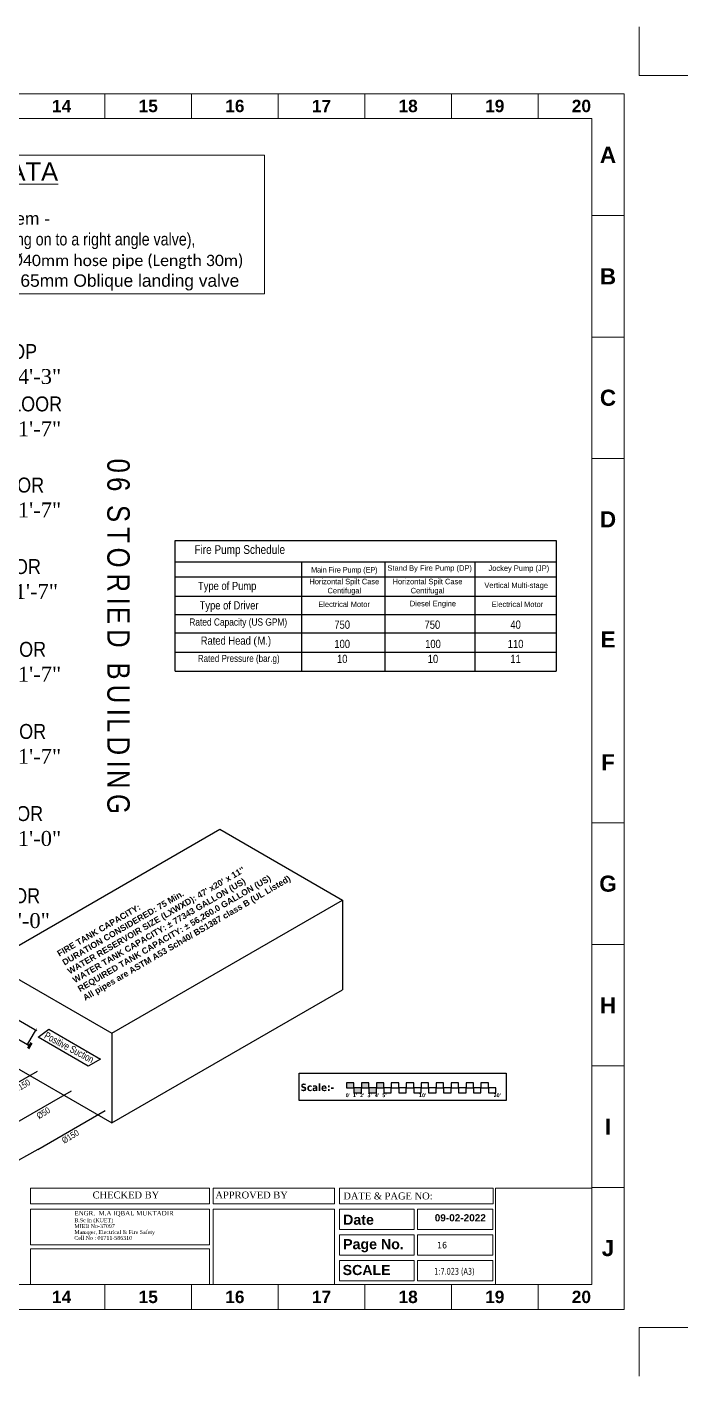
# Model space of a CAD drawing. Header units: inches. Extents: x -98933 to 1585249, y -3352739 to 192771.
# Drawn here: x 46198 to 47259, y 49000 to 51169 of the extents above; entities that cross this region are included whole.
import ezdxf

# ---------------------------------------------------------------- set-up
doc = ezdxf.new("R2010")
doc.units = ezdxf.units.IN
doc.header["$MEASUREMENT"] = 0
doc.header["$PDMODE"] = 35
doc.linetypes.add('DASH', pattern=[0.35, 0.25, -0.1])
doc.layers.get('0').update_dxf_attribs({"lineweight": 0})
doc.layers.get('Defpoints').update_dxf_attribs({"lineweight": 0})
for name, color, linetype in [('-TB', 7, 'Continuous'), ('FIREFIGHTING', 241, 'Continuous'), ('Pile', 5, 'Continuous')]:
    doc.layers.add(name, color=color, linetype=linetype)
for name, color, linetype, lineweight in [('AN-TEXT', 251, 'Continuous', 15), ('Cable line', 1, 'Continuous', 25), ('DIM', 7, 'Continuous', 0), ('DIM 01', 250, 'Continuous', 9), ('DIMENTION', 56, 'Continuous', 9), ('FF-VALVES', 170, 'Continuous', 18), ('FITTINGS', 6, 'Continuous', 13), ('Inline', 7, 'Continuous', 0), ('Outline', 7, 'Continuous', 0), ('Pipe 100 mm', 1, 'Continuous', 25), ('pipe line', 1, 'Continuous', 25), ('Scale', 7, 'Continuous', 0), ('Scale_Text', 7, 'Continuous', 0), ('Text', 7, 'Continuous', 0), ('Text1', 7, 'Continuous', 13), ('TEXT_TITLEBOX', 7, 'Continuous', 13), ('Titelblk', 7, 'Continuous', 25), ('TITLE', 7, 'Continuous', 20)]:
    doc.layers.add(name, color=color, linetype=linetype, lineweight=lineweight)
doc.styles.add('AREAL', font='arial.ttf')
doc.styles.add('ARIAL', font='times.ttf')
doc.styles.add('arial narrow', font='tahoma.ttf')
doc.styles.add('isop', font='isocpeur.ttf')
doc.styles.add('ltcnbt', font='swisscl.ttf')
doc.styles.add('rafik', font='arial.ttf')
doc.styles.add('SHT-TEXT-1', font='times.ttf', dxfattribs={"height": 12})
doc.styles.get("Standard").update_dxf_attribs({"font": 'arialbd.ttf', "height": 24})
doc.styles.add('STYLE3', font='arial.ttf', dxfattribs={"width": 0.75})
doc.styles.add('TX 5', font='ARIALN.TTF')
doc.styles.add('ZIA', font='ARIALN.TTF', dxfattribs={"width": 1.05, "height": 10})
doc.dimstyles.new('3_16', dxfattribs={"dimscale": 0.75, "dimtxt": 20, "dimasz": 2.5, "dimexe": 0.18, "dimexo": 0.0625, "dimgap": 0.125, "dimtad": 0, "dimdec": 0, "dimzin": 3, "dimdsep": 46, "dimlunit": 4, "dimtxsty": 'ltcnbt', "dimblk": 'D', "dimcen": 3, "dimclrt": 7, "dimadec": 0, "dimazin": 0, "dimtfac": 16, "dimtdec": 0, "dimtix": 1, "dimtmove": 0, "dimatfit": 3, "dimfxl": 1, "dimtvp": 0.75, "dimtolj": 1, "dimtzin": 0, "dimarcsym": 0})

# ---------------------------------------------------------------- blocks, each defined once
blk = doc.blocks.new('D')
at = {"layer": 'DIM'}
for q in [(-1.125, 0), (0, 1.125), (1.125, 0), (0, -1.125)]:
    blk.add_line((0, 0), q, dxfattribs=at)
at = {"layer": 'DIM', "color": 6, "const_width": 0.375}
blk.add_lwpolyline([(-0.1875, 0, 1), (0.1875, 0, 1)], format="xyb", close=True, dxfattribs=at)
blk = doc.blocks.new('*D310')
at = {"layer": 'Defpoints', "color": 0, "transparency": 16777216}
for p in [(46021.6, 49635.2, 0), (46211.6, 49556.4), (46198.2, 49533.2, 0)]:
    blk.add_point(p, dxfattribs=at)
at = {"layer": 'DIM 01', "color": 0, "lineweight": -2, "transparency": 16777216}
for p, q in [((46021.6, 49635.3), (46035, 49658.5)), ((46036.6, 49657.5), (46210, 49557.3)), ((46198.2, 49533.2), (46211.7, 49556.5))]:
    blk.add_line(p, q, dxfattribs=at)
at = {"layer": 'DIM 01', "color": 0, "lineweight": -2, "transparency": 16777216, "xscale": 1.875, "yscale": 1.875, "zscale": 1.875}
for p, rotation in [((46034.9, 49658.4), 149.9858339385911), ((46211.6, 49556.4), 329.985833938591)]:
    blk.add_blockref('D', p, dxfattribs=dict(at, rotation=rotation))
at = {"layer": 'DIM 01', "color": 7, "lineweight": -2, "transparency": 16777216, "insert": (46126.7, 49613.4), "char_height": 9, "attachment_point": 5, "rotation": 329.9858, "style": 'ltcnbt'}
blk.add_mtext('\\A1;17\'-0"', dxfattribs=at)
blk = doc.blocks.new('111')
at = {"layer": 'FITTINGS', "color": 7, "ltscale": 5}
blk.add_lwpolyline([(-53221.5, 39959.8), (-52766, 39959.8), (-52766, 39814.9), (-53221.5, 39814.9)], close=True, dxfattribs=at)
at = {"layer": 'Text', "color": 7, "insert": (-53212.5, 39921.8), "char_height": 12.97, "width": 761.009, "attachment_point": 1, "style": 'AREAL'}
blk.add_mtext('{\\C0;Standpipe System : \\PClass III standpipe system - \\P\\fArial Narrow|b0|i0|c0|p34;Hose rack assembly (1.5"fixing on to a right angle valve),\\fCalibri|b0|i0|c0|p34;\\H0.9167x;\\P\\fArial Narrow|b0|i0|c0|p34;\\H1.091x;Right angle \\H0.9998x;valve Ø\\fCalibri|b0|i0|c0|p34;\\H0.9167x;40mm,\\fArial Narrow|b0|i0|c0|p34;\\H1.091x;Ø\\fCalibri|b0|i0|c0|p34;\\H0.9167x;40mm hose pipe (Length 30m) \\Pwith Diffuser Nozzle\\fArial|b0|i0|c0|p34;\\H1.091x; and 65mm Oblique landing valve}', dxfattribs=at)
at = {"layer": 'Text1', "color": 7, "style": 'rafik'}
blk.add_text('%%UTECHNICAL DATA', height=19.067, dxfattribs=at).set_placement((-53210.9, 39933.3))
blk = doc.blocks.new('PAGE')
at = {"layer": 'Inline', "color": 252, "lineweight": 15}
blk.add_lwpolyline([(178051640.63, 22656441.11), (178051640.63, 22657235.79), (178050505.36, 22657235.79), (178050505.36, 22656441.11)], close=True, dxfattribs=at)
at = {"layer": 'Outline', "color": 252, "lineweight": 15}
for p, q in [((178051662.57, 22657252.66), (178050483.42, 22657252.66)), ((178051662.57, 22656424.24), (178051662.57, 22657252.66)), ((178050483.42, 22656424.24), (178051662.57, 22656424.24))]:
    blk.add_line(p, q, dxfattribs=at)
blk.add_lwpolyline([(178050483.42, 22657252.66), (178050483.42, 22656424.24)], dxfattribs=at)
at = {"layer": 'Scale', "color": 252, "lineweight": 9}
for p, q in [((178050542.02, 22657235.79), (178050542.02, 22657252.66)), ((178050601.02, 22657235.79), (178050601.02, 22657252.66)), ((178050660.01, 22657235.79), (178050660.01, 22657252.66)), ((178050719.01, 22657235.79), (178050719.01, 22657252.66)), ((178050778.01, 22657235.79), (178050778.01, 22657252.66)), ((178050837.01, 22657235.79), (178050837.01, 22657252.66)), ((178050896, 22657235.79), (178050896, 22657252.66)), ((178050955, 22657235.79), (178050955, 22657252.66)), ((178051014, 22657235.79), (178051014, 22657252.66)), ((178051131.99, 22657235.79), (178051131.99, 22657252.66)), ((178051190.99, 22657235.79), (178051190.99, 22657252.66)), ((178051249.99, 22657235.79), (178051249.99, 22657252.66)), ((178051308.99, 22657235.79), (178051308.99, 22657252.66)), ((178051367.98, 22657235.79), (178051367.98, 22657252.66)), ((178051426.98, 22657235.79), (178051426.98, 22657252.66)), ((178051485.98, 22657235.79), (178051485.98, 22657252.66)), ((178051544.98, 22657235.79), (178051544.98, 22657252.66)), ((178051603.97, 22657235.79), (178051603.97, 22657252.66)), ((178050483.42, 22657169.57), (178050505.36, 22657169.57)), ((178051640.63, 22657169.57), (178051662.57, 22657169.57)), ((178050483.42, 22657086.79), (178050505.36, 22657086.79)), ((178051640.63, 22657086.79), (178051662.57, 22657086.79)), ((178050483.42, 22657004.01), (178050505.36, 22657004.01)), ((178051640.63, 22657004.01), (178051662.57, 22657004.01)), ((178050483.42, 22656921.23), (178050505.36, 22656921.23)), ((178050483.42, 22656755.67), (178050505.36, 22656755.67)), ((178051640.63, 22656755.67), (178051662.57, 22656755.67)), ((178050483.42, 22656672.88), (178050505.36, 22656672.88)), ((178051640.63, 22656672.88), (178051662.57, 22656672.88)), ((178050483.42, 22656590.1), (178050505.36, 22656590.1)), ((178051640.63, 22656590.1), (178051662.57, 22656590.1)), ((178050483.42, 22656507.32), (178050505.36, 22656507.32)), ((178051640.63, 22656507.32), (178051662.57, 22656507.32)), ((178051640.63, 22656507.32), (178051662.57, 22656507.32)), ((178051640.63, 22656507.32), (178051662.57, 22656507.32)), ((178050542.02, 22656424.24), (178050542.02, 22656441.11)), ((178050601.02, 22656424.24), (178050601.02, 22656441.11)), ((178050660.01, 22656424.24), (178050660.01, 22656441.11)), ((178050719.01, 22656424.24), (178050719.01, 22656441.11)), ((178050778.01, 22656424.24), (178050778.01, 22656441.11)), ((178050837.01, 22656424.24), (178050837.01, 22656441.11)), ((178050896, 22656424.24), (178050896, 22656441.11)), ((178050955, 22656424.24), (178050955, 22656441.11)), ((178051014, 22656424.24), (178051014, 22656441.11)), ((178051131.99, 22656424.24), (178051131.99, 22656441.11)), ((178051190.99, 22656424.24), (178051190.99, 22656441.11)), ((178051249.99, 22656424.24), (178051249.99, 22656441.11)), ((178051308.99, 22656424.24), (178051308.99, 22656441.11)), ((178051367.98, 22656424.24), (178051367.98, 22656441.11)), ((178051426.98, 22656424.24), (178051426.98, 22656441.11)), ((178051485.98, 22656424.24), (178051485.98, 22656441.11)), ((178051544.98, 22656424.24), (178051544.98, 22656441.11)), ((178051603.97, 22656424.24), (178051603.97, 22656441.11))]:
    blk.add_line(p, q, dxfattribs=at)
at = {"layer": 'Scale_Text', "color": 252, "lineweight": 13, "attachment_point": 5}
for s, insert, char_height, width in [('01', (178050512.52, 22657244.22), 8.435, 2.5102), ('02', (178050571.52, 22657244.22), 8.435, 2.5102), ('03', (178050630.51, 22657244.22), 8.435, 2.5102), ('04', (178050689.51, 22657244.22), 8.435, 2.5102), ('05', (178050748.51, 22657244.22), 8.435, 2.5102), ('06', (178050807.51, 22657244.22), 8.435, 2.5102), ('07', (178050866.5, 22657244.22), 8.435, 2.5102), ('08', (178050925.5, 22657244.22), 8.435, 2.5102), ('09', (178050984.5, 22657244.22), 8.435, 2.5102), ('10', (178051043.5, 22657244.22), 8.435, 2.5102), ('13', (178051220.49, 22657244.22), 8.435, 2.5102), ('16', (178051397.48, 22657244.22), 8.435, 2.5102), ('18', (178051515.48, 22657244.22), 8.435, 2.5102), ('19', (178051574.48, 22657244.22), 8.435, 2.5102), ('20', (178051633.47, 22657244.22), 8.435, 2.5102), ('11', (178051102.49, 22657244.22), 8.435, 2.5102), ('12', (178051161.49, 22657244.22), 8.435, 2.5102), ('14', (178051279.49, 22657244.22), 8.435, 2.5102), ('15', (178051338.49, 22657244.22), 8.435, 2.5102), ('17', (178051456.48, 22657244.22), 8.435, 2.5102), ('A', (178050494.39, 22657210.97), 10.97, 8.3603), ('A', (178051651.6, 22657210.97), 10.97, 8.3603), ('B', (178050494.39, 22657128.18), 10.97, 8.3603), ('B', (178051651.6, 22657128.18), 10.97, 8.3603), ('C', (178050494.39, 22657045.4), 10.97, 8.3603), ('C', (178051651.6, 22657045.4), 10.97, 8.3603), ('D', (178050494.39, 22656962.62), 10.97, 8.3603), ('D', (178051651.6, 22656962.62), 10.97, 8.3603), ('E', (178050494.39, 22656879.84), 10.97, 8.3603), ('E', (178051651.6, 22656880.75), 10.97, 8.3603), ('F', (178050494.39, 22656797.06), 10.97, 8.3603), ('F', (178051651.6, 22656797.06), 10.97, 8.3603), ('G', (178050494.39, 22656714.27), 10.97, 8.3603), ('G', (178051651.6, 22656714.27), 10.97, 8.3603), ('H', (178050494.39, 22656631.49), 10.97, 8.3603), ('H', (178051651.6, 22656631.49), 10.97, 8.3603), ('I', (178050494.39, 22656548.71), 10.97, 8.3603), ('I', (178051651.6, 22656548.71), 10.97, 8.3603), ('J', (178050494.39, 22656465.93), 10.97, 8.3603), ('J', (178051651.6, 22656465.93), 10.97, 8.3603), ('01', (178050512.52, 22656432.67), 8.435, 2.5102), ('02', (178050571.52, 22656432.67), 8.435, 2.5102), ('03', (178050630.51, 22656432.67), 8.435, 2.5102), ('04', (178050689.51, 22656432.67), 8.435, 2.5102), ('05', (178050748.51, 22656432.67), 8.435, 2.5102), ('06', (178050807.51, 22656432.67), 8.435, 2.5102), ('07', (178050866.5, 22656432.67), 8.435, 2.5102), ('08', (178050925.5, 22656432.67), 8.435, 2.5102), ('09', (178050984.5, 22656432.67), 8.435, 2.5102), ('10', (178051043.5, 22656432.67), 8.435, 2.5102), ('11', (178051102.49, 22656432.67), 8.435, 2.5102), ('12', (178051161.49, 22656432.67), 8.435, 2.5102), ('13', (178051220.49, 22656432.67), 8.435, 2.5102), ('14', (178051279.49, 22656432.67), 8.435, 2.5102), ('15', (178051338.49, 22656432.67), 8.435, 2.5102), ('16', (178051397.48, 22656432.67), 8.435, 2.5102), ('17', (178051456.48, 22656432.67), 8.435, 2.5102), ('18', (178051515.48, 22656432.67), 8.435, 2.5102), ('19', (178051574.48, 22656432.67), 8.435, 2.5102), ('20', (178051633.47, 22656432.67), 8.435, 2.5102)]:
    blk.add_mtext(s, dxfattribs=dict(at, insert=insert, char_height=char_height, width=width))
blk = doc.blocks.new('Title')
at = {"layer": 'Defpoints', "color": 1, "ltscale": 10}
for points in [[(-98623, -85271), (-98623, -85371), (-98523, -85371)], [(-98623, -88042.4), (-98623, -87942.4), (-98523, -87942.4)]]:
    blk.add_lwpolyline(points, dxfattribs=at)
at = {"layer": 'Titelblk', "color": 3, "linetype": 'Continuous', "lineweight": 0, "xscale": 3.014611567961765, "yscale": 3.014611567959946, "zscale": 3.014611567966516}
blk.add_blockref('PAGE', (-536855255.8, -68388224), dxfattribs=at)

msp = doc.modelspace()

# ---------------------------------------------------------------- hatches: boundary and pattern name
at = {"layer": 'DIM 01', "lineweight": -2}
h = msp.add_hatch(color=2, dxfattribs=at)
h.dxf.hatch_style = 1
h.paths.add_polyline_path([(46722.73, 49463.5), (46722.73, 49471.44), (46710.73, 49471.44), (46710.73, 49463.5)])
h.paths.add_polyline_path([(46746.73, 49463.5), (46746.73, 49471.44), (46734.73, 49471.44), (46734.73, 49463.5)])
h.paths.add_polyline_path([(46758.73, 49455.55), (46758.73, 49463.5), (46746.73, 49463.5), (46746.73, 49455.55)])
h.paths.add_polyline_path([(46722.73, 49463.5), (46722.73, 49455.55), (46734.73, 49455.55), (46734.73, 49463.5)])
h.paths.add_polyline_path([(46770.73, 49463.5), (46770.73, 49471.44), (46758.73, 49471.44), (46758.73, 49463.5)])
at = {"layer": 'Pipe 100 mm', "lineweight": -2, "ltscale": 10}
h = msp.add_hatch(color=1, dxfattribs=at)
h.dxf.hatch_style = 1
edge = h.paths.add_edge_path()
edge.add_arc((46199.61, 49532.45), 1.53, 299.10124, 659.10124, ccw=False)

# ---------------------------------------------------------------- linework, layer by layer
at = {"lineweight": -2, "ltscale": 100000, "elevation": 0}
msp.add_lwpolyline([(46215.36, 49544.88), (46232.62, 49557.71), (46315.64, 49509.78), (46295.89, 49498.38), (46215.36, 49544.88)], dxfattribs=at)
at = {"layer": 'DIM 01', "color": 7, "lineweight": -2}
for points in [[(46634.59, 49486.92), (46967.22, 49486.92), (46967.22, 49443.15), (46634.59, 49443.15)], [(46710.73, 49463.5), (46722.73, 49463.5), (46722.73, 49471.44), (46710.73, 49471.44)], [(46722.73, 49455.55), (46734.73, 49455.55), (46734.73, 49463.5), (46722.73, 49463.5)], [(46734.73, 49463.5), (46746.73, 49463.5), (46746.73, 49471.44), (46734.73, 49471.44)], [(46746.73, 49455.55), (46758.73, 49455.55), (46758.73, 49463.5), (46746.73, 49463.5)], [(46758.73, 49463.5), (46770.73, 49463.5), (46770.73, 49471.44), (46758.73, 49471.44)], [(46770.73, 49455.55), (46782.73, 49455.55), (46782.73, 49463.5), (46770.73, 49463.5)], [(46782.73, 49463.5), (46794.73, 49463.5), (46794.73, 49471.44), (46782.73, 49471.44)], [(46794.73, 49455.55), (46806.73, 49455.55), (46806.73, 49463.5), (46794.73, 49463.5)], [(46806.73, 49463.5), (46818.73, 49463.5), (46818.73, 49471.44), (46806.73, 49471.44)], [(46818.73, 49455.55), (46830.73, 49455.55), (46830.73, 49463.5), (46818.73, 49463.5)], [(46830.73, 49463.5), (46842.73, 49463.5), (46842.73, 49471.44), (46830.73, 49471.44)], [(46842.73, 49455.55), (46854.73, 49455.55), (46854.73, 49463.5), (46842.73, 49463.5)], [(46854.73, 49463.5), (46866.73, 49463.5), (46866.73, 49471.44), (46854.73, 49471.44)], [(46866.73, 49455.55), (46878.73, 49455.55), (46878.73, 49463.5), (46866.73, 49463.5)], [(46878.73, 49463.5), (46890.73, 49463.5), (46890.73, 49471.44), (46878.73, 49471.44)], [(46890.73, 49455.55), (46902.73, 49455.55), (46902.73, 49463.5), (46890.73, 49463.5)], [(46902.73, 49463.5), (46914.73, 49463.5), (46914.73, 49471.44), (46902.73, 49471.44)], [(46914.73, 49455.55), (46926.73, 49455.55), (46926.73, 49463.5), (46914.73, 49463.5)], [(46926.73, 49463.5), (46938.73, 49463.5), (46938.73, 49471.44), (46926.73, 49471.44)], [(46938.73, 49455.55), (46950.73, 49455.55), (46950.73, 49463.5), (46938.73, 49463.5)]]:
    msp.add_lwpolyline(points, close=True, dxfattribs=at)
at = {"layer": 'DIMENTION', "lineweight": -2}
for p, q in [((46136.5, 49665.28, 0), (46507.15, 49879.28, 0)), ((46507.15, 49879.28, 0), (46704.61, 49765.28, 0)), ((46333.95, 49551.28, 0), (46704.61, 49765.28, 0)), ((46704.61, 49765.28, 0), (46704.61, 49621.28, 0)), ((46136.5, 49665.28, 0), (46333.95, 49551.28, 0)), ((46333.95, 49407.28, 0), (46704.61, 49621.28, 0)), ((46333.95, 49551.28, 0), (46333.95, 49407.28, 0)), ((46136.5, 49521.28, 0), (46333.95, 49407.28, 0))]:
    msp.add_line(p, q, dxfattribs=at)
at = {"layer": 'Pile', "lineweight": -2}
for p, q in [((46435.52, 50343.42), (47047.66, 50343.42)), ((46435.52, 50133.06), (46435.52, 50343.42)), ((47047.66, 50343.42), (47047.66, 50133.06)), ((46435.52, 50308.84), (47047.66, 50308.84)), ((46638.57, 50308.84), (46638.57, 50133.06)), ((46772.24, 50308.84), (46772.24, 50133.06)), ((46917.05, 50308.84), (46917.05, 50133.06)), ((46435.52, 50284.71), (47047.66, 50284.71)), ((46435.52, 50253.6), (47047.66, 50253.6)), ((46435.52, 50224.31), (47047.66, 50224.31)), ((46435.52, 50195.01), (47047.66, 50195.01)), ((46435.52, 50164.04), (47047.66, 50164.04)), ((46435.52, 50133.06), (47047.66, 50133.06))]:
    msp.add_line(p, q, dxfattribs=at)
at = {"layer": 'pipe line', "lineweight": -2, "ltscale": 0.5}
for p, q in [((46021.55, 49635.22, 0), (46198.2, 49533.18, 0)), ((46105.98, 49427.78), (46214.43, 49490.39)), ((46160.47, 49396.24), (46268.92, 49458.85)), ((46214.86, 49364.75, 0), (46323.31, 49427.37, 0)), ((46214.86, 49364.75, 0), (46165.27, 49336.38, 0))]:
    msp.add_line(p, q, dxfattribs=at)
at = {"layer": 'pipe line', "lineweight": -2}
for p, q in [((46203.67, 49536.28, 0), (46198.26, 49527.24, 0)), ((46205.43, 49535.22, 0), (46200.03, 49526.19, 0))]:
    msp.add_line(p, q, dxfattribs=at)
at = {"layer": 'TEXT_TITLEBOX'}
for p, q in [((46203.16, 49277.43), (46203.16, 49302.34)), ((46203.16, 49302.34), (46490.62, 49302.34)), ((46490.62, 49302.34), (46490.62, 49277.43)), ((46496.52, 49277.43), (46496.52, 49302.34)), ((46496.52, 49302.34), (46691.29, 49302.34)), ((46691.29, 49302.34), (46691.29, 49277.43)), ((46699.65, 49277.43), (46699.65, 49302.34)), ((46699.65, 49302.34), (46946.28, 49302.34)), ((46946.28, 49302.34), (46946.28, 49277.43)), ((46949.94, 49147.4), (46949.94, 49302.34)), ((46949.94, 49302.34), (47104.88, 49302.34)), ((47104.88, 49302.34), (47104.88, 49147.4)), ((46490.62, 49277.43), (46203.16, 49277.43)), ((46203.25, 49211.14), (46203.25, 49268.69)), ((46203.25, 49268.69), (46490.71, 49268.69)), ((46490.71, 49268.69), (46490.71, 49211.14)), ((46691.29, 49277.43), (46496.52, 49277.43)), ((46496.52, 49147.4), (46496.52, 49268.69)), ((46496.52, 49268.69), (46691.29, 49268.69)), ((46691.29, 49268.69), (46691.29, 49147.4)), ((46946.28, 49277.43), (46699.65, 49277.43)), ((46699.65, 49236.06), (46699.65, 49268.69)), ((46699.65, 49268.69), (46819.56, 49268.69)), ((46819.56, 49268.69), (46819.56, 49236.06)), ((46824.66, 49236.06), (46824.66, 49268.69)), ((46824.66, 49268.69), (46945.65, 49268.69)), ((46945.65, 49268.69), (46945.65, 49236.06)), ((46819.56, 49236.06), (46699.65, 49236.06)), ((46699.65, 49194.69), (46699.65, 49227.32)), ((46699.65, 49227.32), (46819.56, 49227.32)), ((46819.56, 49227.32), (46819.56, 49194.69)), ((46945.65, 49236.06), (46824.66, 49236.06)), ((46824.66, 49194.69), (46824.66, 49227.32)), ((46824.66, 49227.32), (46945.65, 49227.32)), ((46945.65, 49227.32), (46945.65, 49194.69)), ((46490.71, 49211.14), (46203.25, 49211.14)), ((46203.25, 49147.4), (46203.25, 49204.95)), ((46203.25, 49204.95), (46490.71, 49204.95)), ((46490.71, 49204.95), (46490.71, 49147.4)), ((46819.56, 49194.69), (46699.65, 49194.69)), ((46699.65, 49153.31), (46699.65, 49185.94)), ((46699.65, 49185.94), (46819.56, 49185.94)), ((46819.56, 49185.94), (46819.56, 49153.31)), ((46945.65, 49194.69), (46824.66, 49194.69)), ((46824.66, 49153.31), (46824.66, 49185.94)), ((46824.66, 49185.94), (46945.65, 49185.94)), ((46945.65, 49185.94), (46945.65, 49153.31)), ((46819.56, 49153.31), (46699.65, 49153.31)), ((46945.65, 49153.31), (46824.66, 49153.31)), ((46490.71, 49147.4), (46203.25, 49147.4)), ((46691.29, 49147.4), (46496.52, 49147.4)), ((47104.88, 49147.4), (46949.94, 49147.4))]:
    msp.add_line(p, q, dxfattribs=at)

# ---------------------------------------------------------------- block references
at = {"layer": 'FIREFIGHTING', "color": 201, "xscale": 1.53757659799885, "yscale": 1.537576597969746, "zscale": 1.537576597972144}
msp.add_blockref('111', (127710.72, -10478.85), dxfattribs=at)
at = {"layer": 'TITLE', "xscale": 0.7823455410753013, "yscale": 0.7823455410753013, "zscale": 0.7823455346014935}
msp.add_blockref('Title', (124338.27, 117879.99), dxfattribs=at)

# ---------------------------------------------------------------- texts
at = {"layer": '-TB', "lineweight": 0, "insert": (46856.33, 49216.09), "char_height": 10.607, "width": 37.6038, "attachment_point": 1, "style": 'arial narrow'}
msp.add_mtext('16', dxfattribs=at)
at = {"layer": 'AN-TEXT', "lineweight": 25, "attachment_point": 1, "style": 'isop'}
for s, insert, char_height, width in [('{\\fTahoma|b1|i0|c0|p34;\\C7;Scale:-}', (46636.96, 49470.38), 12, 50.5478), ("{\\fTahoma|b1|i0|c0|p34;\\C7;0'}", (46709.47, 49454.64), 6, 8.2447), ("{\\fTahoma|b1|i0|c0|p34;\\C7;1'}", (46721.01, 49454.64), 6, 8.2447), ("{\\fTahoma|b1|i0|c0|p34;\\C7;2'}", (46732.36, 49454.64), 6, 8.2447), ("{\\fTahoma|b1|i0|c0|p34;\\C7;3'}", (46744.5, 49454.64), 6, 8.2447), ("{\\fTahoma|b1|i0|c0|p34;\\C7;4'}", (46756.34, 49454.64), 6, 8.2447), ("{\\fTahoma|b1|i0|c0|p34;\\C7;5'}", (46768.17, 49454.64), 6, 8.2447), ("{\\fTahoma|b1|i0|c0|p34;\\C7;10'}", (46827.03, 49454.64), 6, 8.2447), ("{\\fTahoma|b1|i0|c0|p34;\\C7;20'}", (46946.86, 49454.64), 6, 8.2447)]:
    msp.add_mtext(s, dxfattribs=dict(at, insert=insert, char_height=char_height, width=width))
at = {"layer": 'Cable line', "color": 4, "linetype": 'DASH', "lineweight": 25, "ltscale": 100000, "insert": (46244.6, 49682.72), "char_height": 9.8622, "width": 424.1604, "attachment_point": 1, "rotation": 30.35291}
msp.add_mtext("{\\C0;FIRE TANK CAPACITY:\\PDURATION CONSIDERED: 75 Min.\\PWATER RESERVOIR SIZE (LXWXD): 47' x20' x 11''\\PWATER TANK CAPACITY: %%P 77343 GALLON (US)\\PREQUIRED TANK CAPACITY: %%P 56,260.0 GALLON (US)\\PAll pipes are ASTM A53 Sch40/ BS1387 class B (UL Listed)}", dxfattribs=at)
at = {"layer": 'FF-VALVES', "color": 7, "style": 'arial narrow', "width": 0.8}
msp.add_text('1:7.023 (A3)', height=10.9221, dxfattribs=at).set_placement((46851.83, 49163.21))
at = {"layer": 'Text', "color": 7, "lineweight": -3, "ltscale": 10, "char_height": 24, "attachment_point": 1, "style": 'ZIA'}
for s, insert, width in [('ROOF TOP\\P{\\fTimes New Roman|b0|i0|c0|p18;\\W1;\\C0;Level: 74\'-3"}', (46063.09, 50658.92), 198.2815), ('ROOF FLOOR {\\fTimes New Roman|b0|i0|c0|p18;\\W1;\\C0;Level: 61\'-7"}', (46063.09, 50574.79), 198.2815), ('5TH FLOOR\\P{\\fTimes New Roman|b0|i0|c0|p18;\\W1;\\C0;Level: 51\'-7"}', (46063.09, 50444.38), 198.2815), ('4TH FLOOR\\P{\\fTimes New Roman|b0|i0|c0|p18;\\W1;\\C0;Level: 41\'-7"}', (46057.99, 50313.38), 198.2815), ('3RD FLOOR\\P{\\fTimes New Roman|b0|i0|c0|p18;\\W1;\\C0;Level: 31\'-7"}', (46063.09, 50180.38), 198.2815), ('2ND FLOOR\\P{\\fTimes New Roman|b0|i0|c0|p18;\\W1;\\C0;Level: 21\'-7"}', (46063.09, 50048.38), 198.2815), ('1ST FLOOR\\P{\\fTimes New Roman|b0|i0|c0|p18;\\W1;\\C0;Level: 11\'-0"}', (46063.09, 49916.38), 198.2815), ('G.F FLOOR\\P{\\fTimes New Roman|b0|i0|c0|p18;\\W1;\\C0;Level: 0\'-0"}', (46063.09, 49784.38), 175.6832)]:
    msp.add_mtext(s, dxfattribs=dict(at, insert=insert, width=width))
at = {"layer": 'Text', "lineweight": -2, "ltscale": 10, "insert": (46362.59, 50474.92), "char_height": 36, "width": 583.3433, "attachment_point": 1, "rotation": 270, "style": 'TX 5'}
msp.add_mtext('{\\T1.3;06 STORIED BUILDING\\T3.45;  }', dxfattribs=at)
at = {"layer": 'Text', "color": 5, "lineweight": -2, "width": 334.3918, "attachment_point": 2, "style": 'ARIAL'}
for s, insert, char_height in [('{\\fTechnicLite|b0|i0|c2|p2;\\H1.333x;\\C7;Fire Pump Schedule}', (46539.29, 50335.74), 10.5226), ('{\\fTechnicLite|b0|i0|c2|p2;\\C0;Stand By Fire Pump (DP)}', (46844.37, 50303.43), 8.7689), ('{\\fTechnicLite|b0|i0|c2|p2;\\C0;Jockey Pump (JP)}', (46987.55, 50303.18), 8.7689), ('{\\fTechnicLite|b0|i0|c2|p2;\\C0;Horizontal Spilt Case\\PCentifugal}', (46707.28, 50281.76), 8.7689), ('{\\fTechnicLite|b0|i0|c2|p2;\\T0.95;\\C0;Main Fire Pump (EP)}', (46707.13, 50300.57), 8.7689), ('{\\fTechnicLite|b0|i0|c2|p2;\\C0;Horizontal Spilt Case\\PCentifugal}', (46840.95, 50281.76), 8.7689), ('{\\fTechnicLite|b0|i0|c2|p2;\\C0;Vertical Multi-stage}', (46983.29, 50275.69), 8.7689), ('{\\fTechnicLite|b0|i0|c2|p2;\\C0;Electrical Motor}', (46706.87, 50245.14), 8.7689), ('{\\fTechnicLite|b0|i0|c2|p2;\\C0;Diesel Engine}', (46849.58, 50246.34), 8.7689), ('{\\fTechnicLite|b0|i0|c2|p2;\\C0;Electrical Motor}', (46985.35, 50245.14), 8.7689)]:
    msp.add_mtext(s, dxfattribs=dict(at, insert=insert, char_height=char_height))
at = {"layer": 'Text', "color": 0, "lineweight": -2, "width": 625.1622, "attachment_point": 2, "style": 'ARIAL'}
for s, insert, char_height in [('{\\fTechnicLite|b0|i0|c2|p2;Type of Pump}', (46519.1, 50276.84), 13.1533), ('{\\fTechnicLite|b0|i0|c2|p2;Type of Driver}', (46522.18, 50245.65), 13.1533), ('{\\fTechnicLite|b0|i0|c2|p2;Rated Capacity (US GPM)}', (46536.89, 50218.09), 11.6918), ('{\\fTechnicLite|b0|i0|c2|p2;750}', (46703.87, 50214.59), 13.1533), ('{\\fTechnicLite|b0|i0|c2|p2;750}', (46848.68, 50214.59), 13.1533), ('{\\fTechnicLite|b0|i0|c2|p2;40}', (46982.35, 50214.59), 13.1533), ('{\\fTechnicLite|b0|i0|c2|p2;Rated Head }({\\fTechnicLite|b0|i0|c2|p2;M.)}', (46533.14, 50188.96), 13.1533), ('{\\fTechnicLite|b0|i0|c2|p2;100}', (46703.87, 50183.61), 13.1533), ('{\\fTechnicLite|b0|i0|c2|p2;100}', (46849.66, 50183.61), 13.1533), ('{\\fTechnicLite|b0|i0|c2|p2;110}', (46982.35, 50183.61), 13.1533), ('{\\fTechnicLite|b0|i0|c2|p2;Rated Pressure (bar.g)}', (46537.69, 50159.41), 11.2743), ('{\\fTechnicLite|b0|i0|c2|p2;10}', (46703.87, 50159.55), 13.1533), ('{\\fTechnicLite|b0|i0|c2|p2;10}', (46849.66, 50159.55), 13.1533), ('{\\fTechnicLite|b0|i0|c2|p2;11}', (46982.35, 50159.55), 13.1533)]:
    msp.add_mtext(s, dxfattribs=dict(at, insert=insert, char_height=char_height))
at = {"layer": 'Text', "color": 5, "linetype": 'Continuous', "lineweight": -2, "ltscale": 30, "insert": (46229.68, 49554.31), "char_height": 11.7, "attachment_point": 1, "rotation": 331.83572, "style": 'STYLE3'}
msp.add_mtext('Positive Suction', dxfattribs=at)
at = {"layer": 'Text', "lineweight": -2, "char_height": 10, "attachment_point": 1, "rotation": 31.33807, "style": 'TX 5'}
for s, insert in [('\\pt40;Ø150', (46174.06, 49462.93)), ('\\pt40;Ø50', (46211.65, 49421.62)), ('\\pt40;Ø150', (46252.13, 49382.11, 0))]:
    msp.add_mtext_dynamic_manual_height_columns(s, width=23.5678, gutter_width=25, heights=[0], dxfattribs=dict(at, insert=insert))
at = {"layer": 'TEXT_TITLEBOX', "lineweight": 25, "style": 'SHT-TEXT-1'}
for s, height, p in [('CHECKED BY', 11.135, (46302.95, 49285.85)), ('APPROVED BY', 11.1351, (46500.21, 49285.79)), ('DATE & PAGE NO:', 11.1351, (46705.69, 49284.25)), ('ENGR.  M.A IQBAL MUKTADIR', 7.3184, (46273.65, 49258.5)), ('B.Sc in (KUET)', 6.2364, (46273.72, 49247.63)), ('MIEB No-37097', 6.2364, (46273.72, 49238.27)), ('Cell No : 01711-586310', 6.2364, (46273.54, 49219.24)), ('Manager, Electrical & Fire Safety', 6.2364, (46273.72, 49228.75))]:
    msp.add_text(s, height=height, dxfattribs=at).set_placement(p)
at = {"layer": 'TEXT_TITLEBOX', "lineweight": 25}
for s, height, p in [('09-02-2022', 11.487, (46852.51, 49249.02)), ('Date', 16.299, (46705.36, 49243.52)), ('Page No.', 16.299, (46705.37, 49204.29))]:
    msp.add_text(s, height=height, dxfattribs=at).set_placement(p)
at = {"layer": 'TEXT_TITLEBOX', "color": 1, "lineweight": 25}
msp.add_text('SCALE', height=16.299, dxfattribs=at).set_placement((46704.53, 49162.67))

# ---------------------------------------------------------------- dimensions: what is measured, and where the dimension line sits
at = {"layer": 'DIM 01', "lineweight": -2}
dim = msp.add_aligned_dim(p1=(46021.55, 49635.22, 0), p2=(46198.2, 49533.18, 0), distance=26.77, dimstyle='3_16', override={"dimtxt": 12, "dimtmove": 1}, dxfattribs=at)
dim.commit()
dim.dimension.update_dxf_attribs({"geometry": '*D310', "text_midpoint": (46126.73, 49613.37)})

doc.saveas('drawing.dxf')
